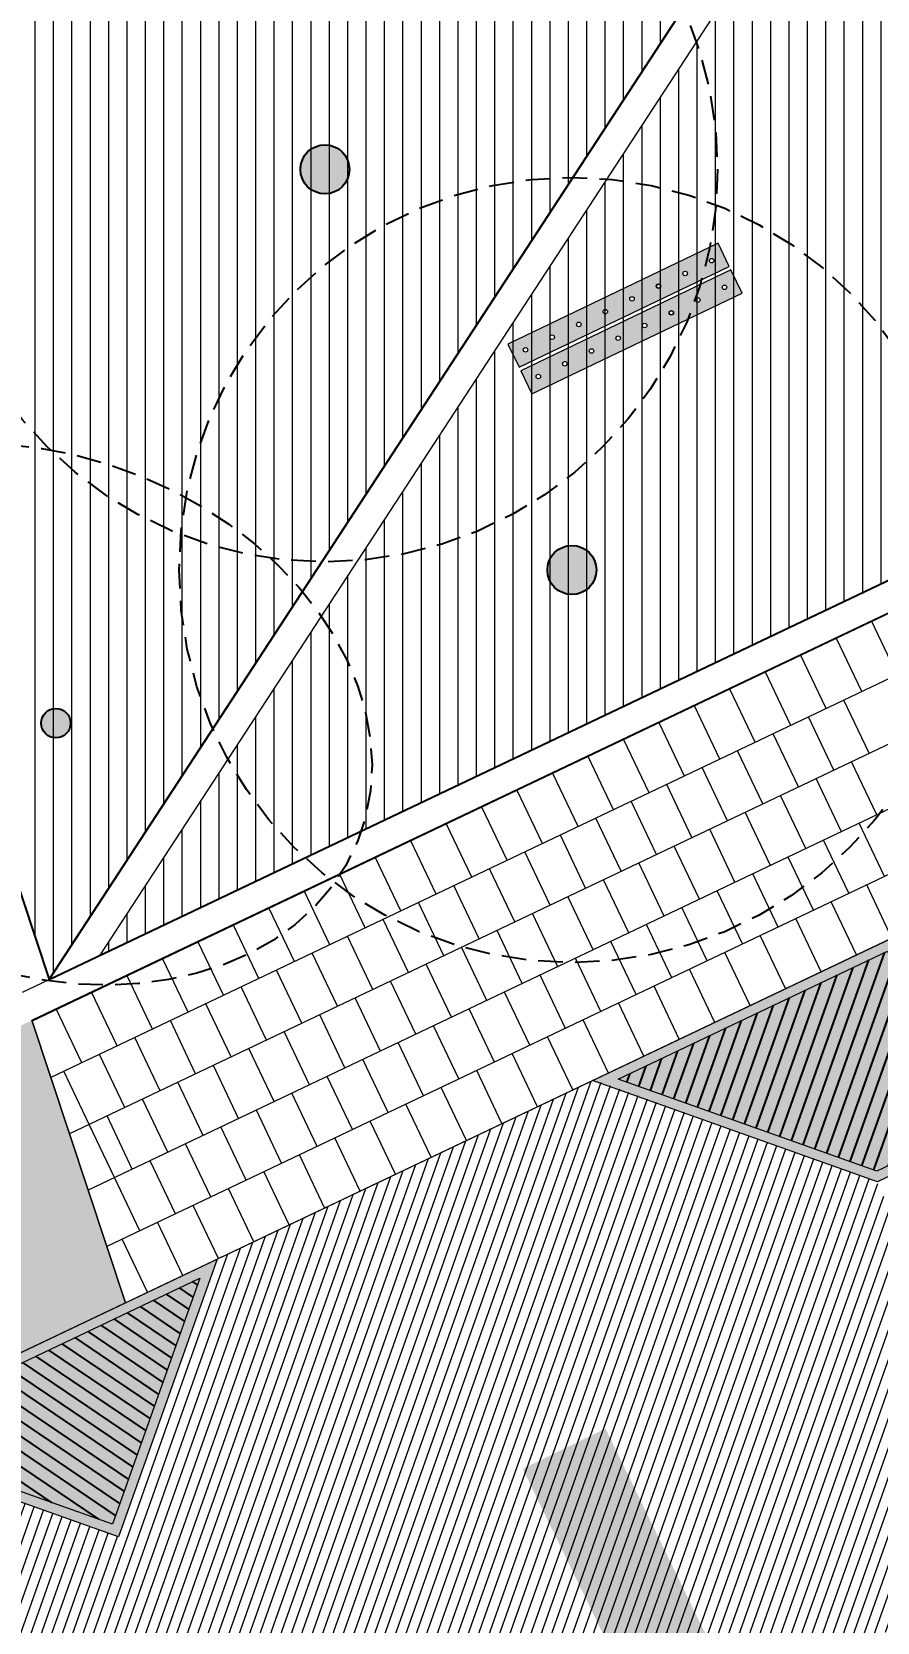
# Model space of a CAD drawing. Header units: metres. Extents: x 678805 to 1359287, y 2747329 to 5497370.
# Drawn here: x 679835.55 to 679844.16, y 2748608.31 to 2748624.51 of the extents above; entities that cross this region are included whole.
import ezdxf
from ezdxf.enums import TextEntityAlignment as Align

# ---------------------------------------------------------------- set-up
doc = ezdxf.new("R2010")
doc.units = ezdxf.units.M
doc.linetypes.add('XREF_MON_SFT_TREES$0$HIDDEN', pattern=[0.375, 0.25, -0.125])
for name, color, linetype in [('00_XREF_MON_HSC_PAVEMENT', 7, 'Continuous'), ('00_XREF_TWQ_BUILDINGS', 7, 'Continuous'), ('00_XREF_TWQ_SFT_TREES', 7, 'Continuous'), ('00_XREF_TWQ_URBAN CONTEXT', 7, 'Continuous'), ('XREF_MON_EIT SUPPORT$0$01-TX-NOM Carrers_1-2000', 8, 'Continuous'), ('XREF_MON_GENERAL_LAYOUT$0$02-L-Edge Line Step -10cm', 6, 'Continuous'), ('XREF_MON_GENERAL_LAYOUT$0$02-L-Plan Change', 8, 'Continuous'), ('XREF_MON_HSC_PAVEMENT$0$03-TR-Tree Pit_Green', 74, 'Continuous'), ('XREF_MON_SFT_TREES$0$SL_TREE_CANOPY', 251, 'XREF_MON_SFT_TREES$0$HIDDEN'), ('XREF_MON_SFT_TREES$0$SL_TREE_TRUNK', 251, 'Continuous'), ('XREF_MON_URBAN CONTEXT$0$XREF_MON_EIT SUPPORT', 7, 'Continuous')]:
    doc.layers.add(name, color=color, linetype=linetype)
for name, color, linetype, true_color in [('02-L-Waterfeatures 01', 7, 'Continuous', 0x4da6ff), ('XREF_MON_HSC_PAVEMENT$0$03-TR-Tree Pit_White', 7, 'Continuous', 0xfcfcfc), ('XREF_MON_SFT_TREES$0$SL_TREE_ACACIA_GERRARDII', 7, 'Continuous', 0x4c4c00), ('XREF_MON_SFT_TREES$0$SL_TREE_ACACIA_NILOTICA', 7, 'Continuous', 0x264d00), ('XREF_MON_SFT_TREES$0$SL_TREE_CERCIDIUM_FLORIDUM', 7, 'Continuous', 0xe0e000), ('XREF_MON_SFT_TREES$0$SL_TREE_PROSOPIS_CINERARIA', 7, 'Continuous', 0x5f7f00)]:
    doc.layers.add(name, color=color, linetype=linetype, true_color=true_color)
for name, color, linetype, lineweight in [('XREF_MON_GENERAL_LAYOUT$0$02-L-Material Change', 251, 'Continuous', 5), ('XREF_MON_GENERAL_LAYOUT$0$04-BK-Tree Pit', 6, 'Continuous', 5), ('XREF_MON_HSC_FURNITURE$0$03-PG-CBIncluded', 8, 'Continuous', 5), ('XREF_MON_HSC_PAVEMENT$0$02-L-B-Flat Bar', 251, 'Continuous', 5), ('XREF_MON_HSC_PAVEMENT$0$04-BK-Tree Pit', 6, 'Continuous', 5)]:
    doc.layers.add(name, color=color, linetype=linetype, lineweight=lineweight)
for name, color, linetype, lineweight, true_color in [('XREF_MON_HSC_PAVEMENT$0$02-L-Joints-Paviment_07_Precast Concrete Blocks 60X40', 7, 'Continuous', 5, 0x999999), ('XREF_MON_HSC_PAVEMENT$0$03-TR-Pavement_01_Compacted Ground', 7, 'Continuous', 5, 0x5a4f30), ('XREF_MON_HSC_PAVEMENT$0$03-TR-Pavement_06_Concrete Slab in situ', 7, 'Continuous', 9, 0xf7f7f7), ('XREF_MON_HSC_PAVEMENT$0$03-TR-Pavement_07_Precast Concrete Blocks 20X10', 7, 'Continuous', 5, 0x999999), ('XREF_MON_HSC_PAVEMENT$0$03-TR-Pavement_07_Precast Concrete Blocks 60X40', 7, 'Continuous', 5, 0x999999)]:
    doc.layers.add(name, color=color, linetype=linetype, lineweight=lineweight, true_color=true_color)
doc.layers.get('XREF_MON_SFT_TREES$0$SL_TREE_ACACIA_GERRARDII').off()
doc.layers.get('XREF_MON_SFT_TREES$0$SL_TREE_ACACIA_NILOTICA').off()
doc.layers.get('XREF_MON_SFT_TREES$0$SL_TREE_CERCIDIUM_FLORIDUM').off()
doc.layers.get('XREF_MON_SFT_TREES$0$SL_TREE_PROSOPIS_CINERARIA').off()
doc.styles.add('XREF_MON_EIT SUPPORT$0$Standard', font='arial.ttf')
doc.styles.add('XREF_MON_GENERAL_LAYOUT$0$Standard', font='arial.ttf')

# ---------------------------------------------------------------- blocks, each defined once
blk = doc.blocks.new('XREF_MON_EIT SUPPORT')
at = {"layer": 'XREF_MON_EIT SUPPORT$0$01-TX-NOM Carrers_1-2000', "ltscale": 0.3, "style": 'XREF_MON_EIT SUPPORT$0$Standard'}
blk.add_text('No. 413', height=8, rotation=25.955, dxfattribs=at).set_placement((679838.46, 2748599.955))
blk = doc.blocks.new('XREF_MON_URBAN CONTEXT')
at = {"layer": 'XREF_MON_URBAN CONTEXT$0$XREF_MON_EIT SUPPORT'}
blk.add_blockref('XREF_MON_EIT SUPPORT', (0, 0), dxfattribs=at)
blk = doc.blocks.new('XREF_MON_SFT_TREES$0$Prosopis_cineraria')
h = blk.add_hatch()
h.set_pattern_fill('ANSI31', color=256, scale=0.1)
edge = h.paths.add_edge_path()
edge.add_arc((0, 0), 4, 0, 360)
at = {"layer": 'XREF_MON_SFT_TREES$0$SL_TREE_TRUNK'}
h = blk.add_hatch(color=256, dxfattribs=at)
h.dxf.hatch_style = 1
edge = h.paths.add_edge_path()
edge.add_arc((0, 0), 0.25, 0, 360)
at = {"layer": 'XREF_MON_SFT_TREES$0$SL_TREE_CANOPY', "linetype": 'XREF_MON_SFT_TREES$0$HIDDEN'}
blk.add_circle((0, 0), 4, dxfattribs=at)
at = {"layer": 'XREF_MON_SFT_TREES$0$SL_TREE_TRUNK'}
blk.add_circle((0, 0), 0.25, dxfattribs=at)
blk = doc.blocks.new('XREF_MON_SFT_TREES$0$Acacia_gerrardii')
h = blk.add_hatch()
h.set_pattern_fill('ANSI31', color=256, scale=0.1, style=0)
edge = h.paths.add_edge_path()
edge.add_ellipse((-0.079, 0.137), major_axis=(-2.334, 2.546), ratio=0.760082, start_angle=0, end_angle=360)
at = {"layer": 'XREF_MON_SFT_TREES$0$SL_TREE_TRUNK'}
h = blk.add_hatch(color=256, dxfattribs=at)
h.dxf.hatch_style = 1
edge = h.paths.add_edge_path()
edge.add_arc((0, 0), 0.15, -7.3549, 352.6451)
at = {"layer": 'XREF_MON_SFT_TREES$0$SL_TREE_CANOPY'}
blk.add_ellipse((-0.079, 0.137), major_axis=(-2.334, 2.546), ratio=0.760082, dxfattribs=at)
at = {"layer": 'XREF_MON_SFT_TREES$0$SL_TREE_TRUNK'}
blk.add_circle((0, 0), 0.15, dxfattribs=at)
blk.add_circle((0, 0), 0.15, dxfattribs=at)
blk = doc.blocks.new('XREF_MON_SFT_TREES$0$cercidium_floridum')
h = blk.add_hatch()
h.set_pattern_fill('ANSI31', color=256, scale=0.1)
edge = h.paths.add_edge_path()
edge.add_arc((0, 0), 4.5, -25.4481, 334.5519)
at = {"layer": 'XREF_MON_SFT_TREES$0$SL_TREE_TRUNK'}
h = blk.add_hatch(color=256, dxfattribs=at)
h.dxf.hatch_style = 1
edge = h.paths.add_edge_path()
edge.add_arc((0, 0), 0.25, 0, 360)
at = {"layer": 'XREF_MON_SFT_TREES$0$SL_TREE_CANOPY', "linetype": 'XREF_MON_SFT_TREES$0$HIDDEN'}
blk.add_circle((0, 0), 4.5, dxfattribs=at)
at = {"layer": 'XREF_MON_SFT_TREES$0$SL_TREE_TRUNK'}
blk.add_circle((0, 0), 0.25, dxfattribs=at)
blk = doc.blocks.new('XREF_MON_SFT_TREES$0$Acacia Nilotica D')
h = blk.add_hatch()
h.set_pattern_fill('ANSI31', color=256, scale=0.1)
edge = h.paths.add_edge_path()
edge.add_arc((0, 0), 4, -0.0001, 359.9999)
at = {"layer": 'XREF_MON_SFT_TREES$0$SL_TREE_TRUNK'}
h = blk.add_hatch(color=256, dxfattribs=at)
h.dxf.hatch_style = 1
edge = h.paths.add_edge_path()
edge.add_arc((0, 0), 0.25, 0, 360)
at = {"layer": 'XREF_MON_SFT_TREES$0$SL_TREE_CANOPY', "linetype": 'XREF_MON_SFT_TREES$0$HIDDEN'}
blk.add_circle((0, 0), 4, dxfattribs=at)
at = {"layer": 'XREF_MON_SFT_TREES$0$SL_TREE_TRUNK'}
blk.add_circle((0, 0), 0.25, dxfattribs=at)
blk = doc.blocks.new('XREF_MON_SFT_TREES')
at = {"layer": 'XREF_MON_SFT_TREES$0$SL_TREE_ACACIA_GERRARDII', "rotation": 25.44812939262281}
blk.add_blockref('XREF_MON_SFT_TREES$0$Acacia_gerrardii', (679835.796, 2748617.468), dxfattribs=at)
at = {"layer": 'XREF_MON_SFT_TREES$0$SL_TREE_ACACIA_NILOTICA', "rotation": 25.44819483249446}
blk.add_blockref('XREF_MON_SFT_TREES$0$Acacia Nilotica D', (679841.053, 2748619.029), dxfattribs=at)
at = {"layer": 'XREF_MON_SFT_TREES$0$SL_TREE_CERCIDIUM_FLORIDUM', "rotation": 25.44812939262281}
blk.add_blockref('XREF_MON_SFT_TREES$0$cercidium_floridum', (679836.223, 2748629.449), dxfattribs=at)
at = {"layer": 'XREF_MON_SFT_TREES$0$SL_TREE_PROSOPIS_CINERARIA', "rotation": 25.44812939262281}
blk.add_blockref('XREF_MON_SFT_TREES$0$Prosopis_cineraria', (679838.537, 2748623.111), dxfattribs=at)
blk = doc.blocks.new('XREF_MON_HSC_PAVEMENT$0$Alcorque Parking 8m2')
at = {"layer": 'XREF_MON_HSC_PAVEMENT$0$03-TR-Tree Pit_Green', "ltscale": 0.3}
h = blk.add_hatch(dxfattribs=at)
h.set_pattern_fill('ANSI31', color=256, scale=0.04, angle=40)
h.set_pattern_definition([(85, (-679726.04474, -2748720.75428), (-0.1265167266577, 0.011068779329), [])])
h.paths.add_polyline_path([(-1.079, -0.384), (2.316, 1.231), (-0.189, 2.121)])
at = {"layer": 'XREF_MON_HSC_PAVEMENT$0$03-TR-Tree Pit_White'}
h = blk.add_hatch(color=256, dxfattribs=at)
h.dxf.hatch_style = 1
h.paths.add_polyline_path([(-1.254, -0.578), (2.577, 1.245), (-0.25, 2.249)])
blk = doc.blocks.new('XREF_MON_HSC_PAVEMENT$0$Tree Pit Ford')
at = {"layer": 'XREF_MON_HSC_PAVEMENT$0$03-TR-Tree Pit_Green', "ltscale": 0.3}
h = blk.add_hatch(dxfattribs=at)
h.set_pattern_fill('ANSI31', color=256, scale=0.04)
h.paths.add_polyline_path([(-0.045, 1.149), (1.934, -0.83), (-1.104, -0.83), (-1.104, 1.149)])
at = {"layer": 'XREF_MON_HSC_PAVEMENT$0$03-TR-Tree Pit_White'}
h = blk.add_hatch(color=256, dxfattribs=at)
h.dxf.hatch_style = 1
h.paths.add_polyline_path([(-0.004, 1.249), (2.175, -0.93), (-1.204, -0.93), (-1.204, 1.249)])
blk = doc.blocks.new('XREF_MON_HSC_PAVEMENT')
at = {"layer": 'XREF_MON_HSC_PAVEMENT$0$03-TR-Pavement_01_Compacted Ground', "linetype": 'Continuous'}
h = blk.add_hatch(dxfattribs=at)
h.set_pattern_fill('ANSI31', color=256, scale=0.059, angle=45)
h.set_pattern_definition([(90, (652974.11672, 2717198.73223), (-0.187325, 0), [])])
h.paths.add_polyline_path([(679858.96, 2748649.889), (679836.248, 2748615.105), (679870.492, 2748631.4)])
h.paths.add_polyline_path([(679835.729, 2748614.858), (679858.63, 2748649.933), (679827.5, 2748639.652)])
at = {"layer": 'XREF_MON_HSC_PAVEMENT$0$03-TR-Pavement_06_Concrete Slab in situ', "linetype": 'Continuous'}
h = blk.add_hatch(color=256, dxfattribs=at)
h.dxf.hatch_style = 1
h.paths.add_polyline_path([(679775.758, 2748585.964), (679835.551, 2748614.441), (679836.506, 2748611.563), (679776.702, 2748583.105)])
at = {"layer": 'XREF_MON_HSC_PAVEMENT$0$03-TR-Pavement_07_Precast Concrete Blocks 20X10'}
h = blk.add_hatch(dxfattribs=at)
h.set_pattern_fill('ANSI31', color=256, scale=0.0315, angle=25.5)
h.set_pattern_definition([(70.5, (0, 0), (-0.094275932128, 0.033384858509), [])])
h.paths.add_polyline_path([(679776.799, 2748576.11), (679775.006, 2748579.892), (679776.035, 2748582.788), (679779.878, 2748584.617), (679782.706, 2748583.612), (679783.709, 2748586.44), (679787.554, 2748588.269), (679790.381, 2748587.265), (679791.385, 2748590.093), (679795.223, 2748591.919), (679798.056, 2748590.918), (679799.061, 2748593.745), (679802.905, 2748595.574), (679805.732, 2748594.571), (679806.736, 2748597.397), (679810.581, 2748599.227), (679813.407, 2748598.223), (679814.411, 2748601.05), (679818.256, 2748602.879), (679821.082, 2748601.875), (679822.087, 2748604.702), (679825.93, 2748606.531), (679828.757, 2748605.528), (679829.762, 2748608.354), (679833.606, 2748610.184), (679836.433, 2748609.18), (679837.437, 2748612.007), (679841.281, 2748613.836), (679844.159, 2748612.799), (679845.962, 2748609.022)])
at = {"layer": 'XREF_MON_HSC_PAVEMENT$0$02-L-B-Flat Bar'}
blk.add_lwpolyline([(679835.551, 2748614.441), (679836.506, 2748611.563)], dxfattribs=at)
at = {"layer": 'XREF_MON_HSC_PAVEMENT$0$02-L-Joints-Paviment_07_Precast Concrete Blocks 60X40'}
blk.add_line((679836.394, 2748612.838), (679836.136, 2748613.38), dxfattribs=at)
for points in [[(679844.366, 2748617.961), (679844.108, 2748618.503)], [(679844.005, 2748617.79), (679843.747, 2748618.331)], [(679843.644, 2748617.618), (679843.386, 2748618.159)], [(679843.282, 2748617.446), (679843.025, 2748617.987)], [(679842.921, 2748617.274), (679842.663, 2748617.815)], [(679844.082, 2748617.162), (679843.824, 2748617.703)], [(679842.56, 2748617.102), (679842.302, 2748617.644)], [(679842.199, 2748616.93), (679841.941, 2748617.472)], [(679843.721, 2748616.99), (679843.463, 2748617.532)], [(679841.838, 2748616.758), (679841.58, 2748617.3)], [(679843.36, 2748616.818), (679843.102, 2748617.36)], [(679841.476, 2748616.586), (679841.219, 2748617.128)], [(679842.998, 2748616.646), (679842.741, 2748617.188)], [(679844.159, 2748616.534), (679843.901, 2748617.076)], [(679841.115, 2748616.415), (679840.858, 2748616.956)], [(679842.637, 2748616.474), (679842.38, 2748617.016)], [(679843.798, 2748616.362), (679843.54, 2748616.904)], [(679840.754, 2748616.243), (679840.496, 2748616.784)], [(679842.276, 2748616.302), (679842.018, 2748616.844)], [(679843.437, 2748616.19), (679843.179, 2748616.732)], [(679840.393, 2748616.071), (679840.135, 2748616.612)], [(679841.915, 2748616.131), (679841.657, 2748616.672)], [(679840.032, 2748615.899), (679839.774, 2748616.44)], [(679841.554, 2748615.959), (679841.296, 2748616.5)], [(679843.076, 2748616.018), (679842.818, 2748616.56)], [(679844.236, 2748615.906), (679843.979, 2748616.448)], [(679839.671, 2748615.727), (679839.413, 2748616.269)], [(679841.192, 2748615.787), (679840.935, 2748616.328)], [(679842.714, 2748615.847), (679842.457, 2748616.388)], [(679843.875, 2748615.735), (679843.617, 2748616.276)], [(679839.309, 2748615.555), (679839.052, 2748616.097)], [(679840.831, 2748615.615), (679840.574, 2748616.157)], [(679842.353, 2748615.675), (679842.096, 2748616.216)], [(679843.514, 2748615.563), (679843.256, 2748616.104)], [(679838.948, 2748615.383), (679838.69, 2748615.925)], [(679840.47, 2748615.443), (679840.212, 2748615.985)], [(679841.992, 2748615.503), (679841.734, 2748616.044)], [(679843.153, 2748615.391), (679842.895, 2748615.932)], [(679840.109, 2748615.271), (679839.851, 2748615.813)], [(679841.631, 2748615.331), (679841.373, 2748615.873)], [(679842.792, 2748615.219), (679842.534, 2748615.76)], [(679844.313, 2748615.279), (679844.056, 2748615.821)], [(679838.587, 2748615.211), (679838.329, 2748615.753)], [(679839.748, 2748615.099), (679839.49, 2748615.641)], [(679841.27, 2748615.159), (679841.012, 2748615.701)], [(679843.952, 2748615.107), (679843.694, 2748615.649)], [(679838.226, 2748615.039), (679837.968, 2748615.581)], [(679839.387, 2748614.927), (679839.129, 2748615.469)], [(679840.909, 2748614.987), (679840.651, 2748615.529)], [(679842.43, 2748615.047), (679842.173, 2748615.589)], [(679843.591, 2748614.935), (679843.333, 2748615.477)], [(679837.865, 2748614.868), (679837.607, 2748615.409)], [(679839.025, 2748614.756), (679838.768, 2748615.297)], [(679840.547, 2748614.815), (679840.29, 2748615.357)], [(679842.069, 2748614.875), (679841.812, 2748615.417)], [(679843.23, 2748614.764), (679842.972, 2748615.305)], [(679837.503, 2748614.696), (679837.246, 2748615.237)], [(679838.664, 2748614.584), (679838.406, 2748615.125)], [(679840.186, 2748614.643), (679839.928, 2748615.185)], [(679841.708, 2748614.703), (679841.45, 2748615.245)], [(679842.869, 2748614.592), (679842.611, 2748615.133)], [(679837.142, 2748614.524), (679836.884, 2748615.065)], [(679838.303, 2748614.412), (679838.045, 2748614.953)], [(679839.825, 2748614.472), (679839.567, 2748615.013)], [(679841.347, 2748614.531), (679841.089, 2748615.073)], [(679842.507, 2748614.42), (679842.25, 2748614.961)], [(679836.781, 2748614.352), (679836.523, 2748614.894)], [(679839.464, 2748614.3), (679839.206, 2748614.841)], [(679840.986, 2748614.359), (679840.728, 2748614.901)], [(679842.146, 2748614.248), (679841.889, 2748614.789)], [(679836.42, 2748614.18), (679836.162, 2748614.722)], [(679837.942, 2748614.24), (679837.684, 2748614.781)], [(679839.103, 2748614.128), (679838.845, 2748614.669)], [(679840.625, 2748614.188), (679840.367, 2748614.729)], [(679836.059, 2748614.008), (679835.801, 2748614.55)], [(679837.581, 2748614.068), (679837.323, 2748614.61)], [(679838.741, 2748613.956), (679838.484, 2748614.497)], [(679840.263, 2748614.016), (679840.006, 2748614.557)], [(679841.785, 2748614.076), (679841.527, 2748614.618)], [(679837.219, 2748613.896), (679836.962, 2748614.438)], [(679838.38, 2748613.784), (679838.122, 2748614.326)], [(679839.902, 2748613.844), (679839.644, 2748614.385)], [(679841.424, 2748613.904), (679841.166, 2748614.446)], [(679836.858, 2748613.724), (679836.6, 2748614.266)], [(679838.019, 2748613.612), (679837.761, 2748614.154)], [(679839.541, 2748613.672), (679839.283, 2748614.214)], [(679841.063, 2748613.732), (679840.805, 2748614.274)], [(679836.497, 2748613.552), (679836.239, 2748614.094)], [(679837.658, 2748613.44), (679837.4, 2748613.982)], [(679839.18, 2748613.5), (679838.922, 2748614.042)], [(679840.701, 2748613.56), (679840.444, 2748614.102)], [(679836.136, 2748613.38), (679835.878, 2748613.922)], [(679838.819, 2748613.328), (679838.561, 2748613.87)], [(679840.34, 2748613.389), (679840.083, 2748613.93)], [(679837.297, 2748613.268), (679837.039, 2748613.81)], [(679838.457, 2748613.156), (679838.2, 2748613.698)], [(679839.979, 2748613.217), (679839.721, 2748613.758)], [(679836.935, 2748613.097), (679836.678, 2748613.638)], [(679838.096, 2748612.984), (679837.838, 2748613.526)], [(679839.618, 2748613.045), (679839.36, 2748613.586)], [(679836.574, 2748612.925), (679836.317, 2748613.466)], [(679837.735, 2748612.813), (679837.477, 2748613.354)], [(679839.257, 2748612.873), (679838.999, 2748613.414)], [(679837.374, 2748612.641), (679837.116, 2748613.182)], [(679838.896, 2748612.701), (679838.638, 2748613.243)], [(679837.013, 2748612.469), (679836.755, 2748613.01)], [(679838.534, 2748612.529), (679838.277, 2748613.071)], [(679836.651, 2748612.297), (679836.394, 2748612.838)], [(679838.173, 2748612.357), (679837.915, 2748612.899)], [(679837.812, 2748612.185), (679837.554, 2748612.727)], [(679837.451, 2748612.013), (679837.193, 2748612.555)], [(679837.09, 2748611.842), (679836.832, 2748612.383)], [(679836.728, 2748611.67), (679836.471, 2748612.211)]]:
    blk.add_lwpolyline(points, dxfattribs=at)
at = {"layer": 'XREF_MON_HSC_PAVEMENT$0$03-TR-Pavement_07_Precast Concrete Blocks 60X40'}
for points in [[(680023.398, 2748703.822), (679835.554, 2748614.433)], [(680023.656, 2748703.28), (679835.744, 2748613.859)], [(680023.914, 2748702.738), (679835.935, 2748613.285)], [(680024.172, 2748702.196), (679836.125, 2748612.711)], [(680024.43, 2748701.654), (679836.315, 2748612.137)], [(680024.679, 2748701.109), (679776.702, 2748583.105)]]:
    blk.add_lwpolyline(points, dxfattribs=at)
at = {"layer": 'XREF_MON_HSC_PAVEMENT$0$04-BK-Tree Pit', "rotation": 205.4481098862595}
blk.add_blockref('XREF_MON_HSC_PAVEMENT$0$Tree Pit Ford', (679843.626, 2748613.923), dxfattribs=at)
at = {"layer": 'XREF_MON_HSC_PAVEMENT$0$04-BK-Tree Pit', "xscale": -1, "rotation": 230.8963178951805}
blk.add_blockref('XREF_MON_HSC_PAVEMENT$0$Alcorque Parking 8m2', (679834.846, 2748610.792), dxfattribs=at)
blk = doc.blocks.new('XREF_MON_HSC_FURNITURE$0$RAI_B_HL')
at = {"true_color": 0xfcfcfc}
h = blk.add_hatch(color=7, dxfattribs=at)
h.dxf.hatch_style = 1
h.paths.add_polyline_path([(2100.11, 179.356), (2100.371, 179.381), (2100.141, 181.745), (2099.88, 181.72)])
h.paths.add_polyline_path([(2100.192, 180.104, -1), (2100.146, 180.1, -1)], flags=16)
h.paths.add_polyline_path([(2100.189, 180.104, -1), (2100.149, 180.1, -1)], flags=0)
h.paths.add_polyline_path([(2100.117, 180.399, -1), (2100.163, 180.403, -1)], flags=16)
h.paths.add_polyline_path([(2100.221, 179.805, -1), (2100.175, 179.801, -1)], flags=16)
h.paths.add_polyline_path([(2100.088, 180.698, -1), (2100.134, 180.702, -1)], flags=16)
h.paths.add_polyline_path([(2100.25, 179.506, -1), (2100.204, 179.502, -1)], flags=16)
h.paths.add_polyline_path([(2100.059, 180.997, -1), (2100.105, 181.001, -1)], flags=16)
h.paths.add_polyline_path([(2100.03, 181.296, -1), (2100.076, 181.3, -1)], flags=16)
h.paths.add_polyline_path([(2100.001, 181.595, -1), (2100.047, 181.599, -1)], flags=16)
h = blk.add_hatch(color=7, dxfattribs=at)
h.dxf.hatch_style = 1
h.paths.add_polyline_path([(2100.409, 179.385), (2100.67, 179.41), (2100.44, 181.774), (2100.179, 181.749)])
h.paths.add_polyline_path([(2100.491, 180.133, -1), (2100.445, 180.129, -1)], flags=16)
h.paths.add_polyline_path([(2100.488, 180.133, -1), (2100.448, 180.129, -1)], flags=0)
h.paths.add_polyline_path([(2100.416, 180.428, -1), (2100.462, 180.432, -1)], flags=16)
h.paths.add_polyline_path([(2100.52, 179.834, -1), (2100.474, 179.83, -1)], flags=16)
h.paths.add_polyline_path([(2100.387, 180.727, -1), (2100.433, 180.731, -1)], flags=16)
h.paths.add_polyline_path([(2100.549, 179.536, -1), (2100.503, 179.531, -1)], flags=16)
h.paths.add_polyline_path([(2100.358, 181.026, -1), (2100.404, 181.03, -1)], flags=16)
h.paths.add_polyline_path([(2100.329, 181.325, -1), (2100.375, 181.329, -1)], flags=16)
h.paths.add_polyline_path([(2100.3, 181.624, -1), (2100.346, 181.628, -1)], flags=16)
for points in [[(2100.11, 179.356), (2100.371, 179.381), (2100.141, 181.745), (2099.88, 181.72), (2100.11, 179.356)], [(2100.409, 179.385), (2100.67, 179.41), (2100.44, 181.774), (2100.179, 181.749), (2100.409, 179.385)]]:
    blk.add_lwpolyline(points, close=True)
for centre, radius in [((2100.323, 181.626), 0.023), ((2100.024, 181.597), 0.023), ((2100.053, 181.298), 0.023), ((2100.352, 181.327), 0.023), ((2100.082, 180.999), 0.023), ((2100.381, 181.028), 0.023), ((2100.111, 180.7), 0.023), ((2100.41, 180.729), 0.023), ((2100.14, 180.401), 0.023), ((2100.439, 180.43), 0.023), ((2100.169, 180.102), 0.023), ((2100.169, 180.102), 0.02), ((2100.468, 180.131), 0.023), ((2100.468, 180.131), 0.02), ((2100.198, 179.803), 0.023), ((2100.497, 179.832), 0.023), ((2100.526, 179.533), 0.023), ((2100.227, 179.504), 0.023)]:
    blk.add_circle(centre, radius)
blk = doc.blocks.new('XREF_MON_HSC_FURNITURE$0$RAI_D')
at = {"rotation": 324.4534980158393}
blk.add_blockref('XREF_MON_HSC_FURNITURE$0$RAI_B_HL', (-1815.645, 1074.162), dxfattribs=at)
blk = doc.blocks.new('XREF_MON_HSC_FURNITURE')
at = {"layer": 'XREF_MON_HSC_FURNITURE$0$03-PG-CBIncluded', "rotation": 145.6186740198798}
blk.add_blockref('XREF_MON_HSC_FURNITURE$0$RAI_D', (679840.143, 2748622.649), dxfattribs=at)
blk = doc.blocks.new('XREF_MON_GENERAL_LAYOUT$0$Alcorque Parking 8m2')
blk.add_lwpolyline([(2.316, 1.231), (-0.189, 2.121), (-1.079, -0.384)], close=True)
at = {"layer": 'XREF_MON_GENERAL_LAYOUT$0$02-L-Material Change'}
blk.add_lwpolyline([(2.577, 1.245), (-0.25, 2.249), (-1.254, -0.578)], close=True, dxfattribs=at)
blk = doc.blocks.new('XREF_MON_GENERAL_LAYOUT$0$Tree Pit Ford')
at = {"ltscale": 0.3}
blk.add_lwpolyline([(-0.045, 1.149), (1.934, -0.83), (-1.104, -0.83), (-1.104, 1.149)], close=True, dxfattribs=at)
at = {"layer": 'XREF_MON_GENERAL_LAYOUT$0$02-L-Material Change', "ltscale": 0.3}
blk.add_lwpolyline([(-0.004, 1.249), (2.175, -0.93), (-1.204, -0.93), (-1.204, 1.249)], close=True, dxfattribs=at)
blk = doc.blocks.new('XREF_MON_GENERAL_LAYOUT')
at = {"layer": 'XREF_MON_GENERAL_LAYOUT$0$02-L-Edge Line Step -10cm'}
blk.add_line((679827.5, 2748639.652), (679835.728, 2748614.858), dxfattribs=at)
blk.add_lwpolyline([(679835.728, 2748614.858), (679870.492, 2748631.4), (679858.881, 2748650.016)], dxfattribs=at)
at = {"layer": 'XREF_MON_GENERAL_LAYOUT$0$02-L-Material Change', "ltscale": 0.3}
for points in [[(679835.728, 2748614.858), (679858.63, 2748649.933)], [(679836.248, 2748615.105), (679858.96, 2748649.889)], [(679835.551, 2748614.441), (679870.924, 2748631.273)], [(679835.455, 2748614.728), (679835.728, 2748614.858)]]:
    blk.add_lwpolyline(points, dxfattribs=at)
at = {"layer": 'XREF_MON_GENERAL_LAYOUT$0$02-L-Material Change'}
blk.add_lwpolyline([(679836.506, 2748611.564), (679835.551, 2748614.441)], dxfattribs=at)
at = {"layer": 'XREF_MON_GENERAL_LAYOUT$0$02-L-Material Change', "lineweight": 0, "ltscale": 0.2}
blk.add_lwpolyline([(679776.034, 2748582.788), (679841.263, 2748613.827)], dxfattribs=at)
at = {"layer": 'XREF_MON_GENERAL_LAYOUT$0$02-L-Plan Change', "ltscale": 0.3}
blk.add_lwpolyline([(679835.728, 2748614.858), (679858.63, 2748649.933)], dxfattribs=at)
at = {"layer": 'XREF_MON_GENERAL_LAYOUT$0$04-BK-Tree Pit', "rotation": 205.4481098862595}
blk.add_blockref('XREF_MON_GENERAL_LAYOUT$0$Tree Pit Ford', (679843.626, 2748613.923), dxfattribs=at)
at = {"layer": 'XREF_MON_GENERAL_LAYOUT$0$04-BK-Tree Pit', "xscale": -1, "rotation": 230.8963178951805}
blk.add_blockref('XREF_MON_GENERAL_LAYOUT$0$Alcorque Parking 8m2', (679834.846, 2748610.792), dxfattribs=at)
at = {"style": 'XREF_MON_GENERAL_LAYOUT$0$Standard'}
for tag, rotation, p in [('604,00', 330.2643, (679905.77, 2748776.558)), ('603,00', 330.2643, (679901.861, 2748753.477)), ('600,00', 133.826, (679944.597, 2748745.153)), ('602,00', 330.2643, (679883.319, 2748738.727)), ('601,00', 117.8906, (679920.972, 2748732.87)), ('601,00', 330.2643, (679864.777, 2748723.976)), ('600,00', 40.8833, (679777.405, 2748705.444, 1.17)), ('602,00', 330.2643, (679941.275, 2748705.483)), ('601,00', 40.8833, (679701.798, 2748703.889, 1.17)), ('598,00', 62.091, (679810.267, 2748702.619)), ('600,00', 330.2643, (679877.781, 2748691.131)), ('600,00', 19.5511, (679920.444, 2748685.496)), ('601,00', 330.2643, (679934.813, 2748683.804)), ('599,00', 330.2643, (679854.567, 2748679.061)), ('600,00', 88.3928, (679743.913, 2748675.572)), ('599,00', 20.6086, (679924.26, 2748675.216)), ('601,00', 88.3928, (679728.035, 2748671.318, -2)), ('602,00', 88.3928, (679711.826, 2748665.966, -1)), ('603,00', 88.3928, (679695.615, 2748660.611)), ('599,00', 40.8833, (679788.807, 2748655.829, 1.17)), ('601,00', 40.8833, (679627.612, 2748644.603, 1.17)), ('603,00', 41.7058, (679702.499, 2748628.484, 1.17)), ('600,00', 40.8833, (679645.925, 2748597.926, 1.17)), ('599,00', 34.2277, (679673.574, 2748555.136, 5.34))]:
    blk.add_attdef(tag, text='', height=1, rotation=rotation, dxfattribs=at).set_placement(p, align=Align.MIDDLE)
at = {"ltscale": 0.3, "style": 'XREF_MON_GENERAL_LAYOUT$0$Standard'}
for tag, rotation, p in [('603,50', 330.2643, (679911.501, 2748760.57)), ('602,50', 330.2643, (679892.865, 2748745.846)), ('600,50', 133.826, (679933.048, 2748738.729)), ('601,50', 330.2643, (679873.581, 2748731.671)), ('601,50', 101.2857, (679909.522, 2748726.945)), ('602,50', 330.2643, (679948.625, 2748713.86)), ('600,50', 39.606, (679743.243, 2748706.971)), ('600,50', 330.2643, (679880.266, 2748702.726)), ('600,50', 17.3537, (679917.615, 2748690.554)), ('599,50', 330.2643, (679867.197, 2748684.716)), ('599,50', 18.8944, (679921.71, 2748680.578)), ('599,50', 39.606, (679778.991, 2748677.241)), ('600,50', 88.3928, (679735.925, 2748673.586)), ('601,50', 88.3928, (679719.906, 2748668.581)), ('602,50', 88.3928, (679703.474, 2748663.452)), ('598,50', 330.2643, (679861.765, 2748662.397)), ('601,50', 39.606, (679610.513, 2748662.061)), ('600,00', 41.7058, (679752.308, 2748637.685)), ('601,00', 41.7058, (679736.044, 2748634.538)), ('599,00', 35.0835, (679763.043, 2748634.415, 1.17)), ('602,00', 41.7058, (679720.174, 2748633.096, 1.17)), ('600,00', 35.0835, (679747.063, 2748629.903, 1.17)), ('601,00', 35.0835, (679731.246, 2748625.239, 1.17)), ('600,50', 39.606, (679636.92, 2748621.339)), ('602,00', 35.0835, (679715.4, 2748620.639, 1.17)), ('599,50', 28.7604, (679659.482, 2748574.323))]:
    blk.add_attdef(tag, text='', height=1, rotation=rotation, dxfattribs=at).set_placement(p, align=Align.MIDDLE)

msp = doc.modelspace()

# ---------------------------------------------------------------- block references
at = {"layer": '00_XREF_MON_HSC_PAVEMENT'}
msp.add_blockref('XREF_MON_HSC_PAVEMENT', (0, 0), dxfattribs=at)
at = {"layer": '00_XREF_TWQ_BUILDINGS'}
msp.add_blockref('XREF_MON_HSC_FURNITURE', (0, 0), dxfattribs=at)
at = {"layer": '00_XREF_TWQ_SFT_TREES'}
msp.add_blockref('XREF_MON_SFT_TREES', (0, 0), dxfattribs=at)
at = {"layer": '00_XREF_TWQ_URBAN CONTEXT'}
msp.add_blockref('XREF_MON_URBAN CONTEXT', (0, 0), dxfattribs=at)
at = {"layer": '02-L-Waterfeatures 01', "color": 18, "true_color": 0x000000}
msp.add_blockref('XREF_MON_GENERAL_LAYOUT', (0, 0), dxfattribs=at)

doc.saveas('drawing.dxf')
